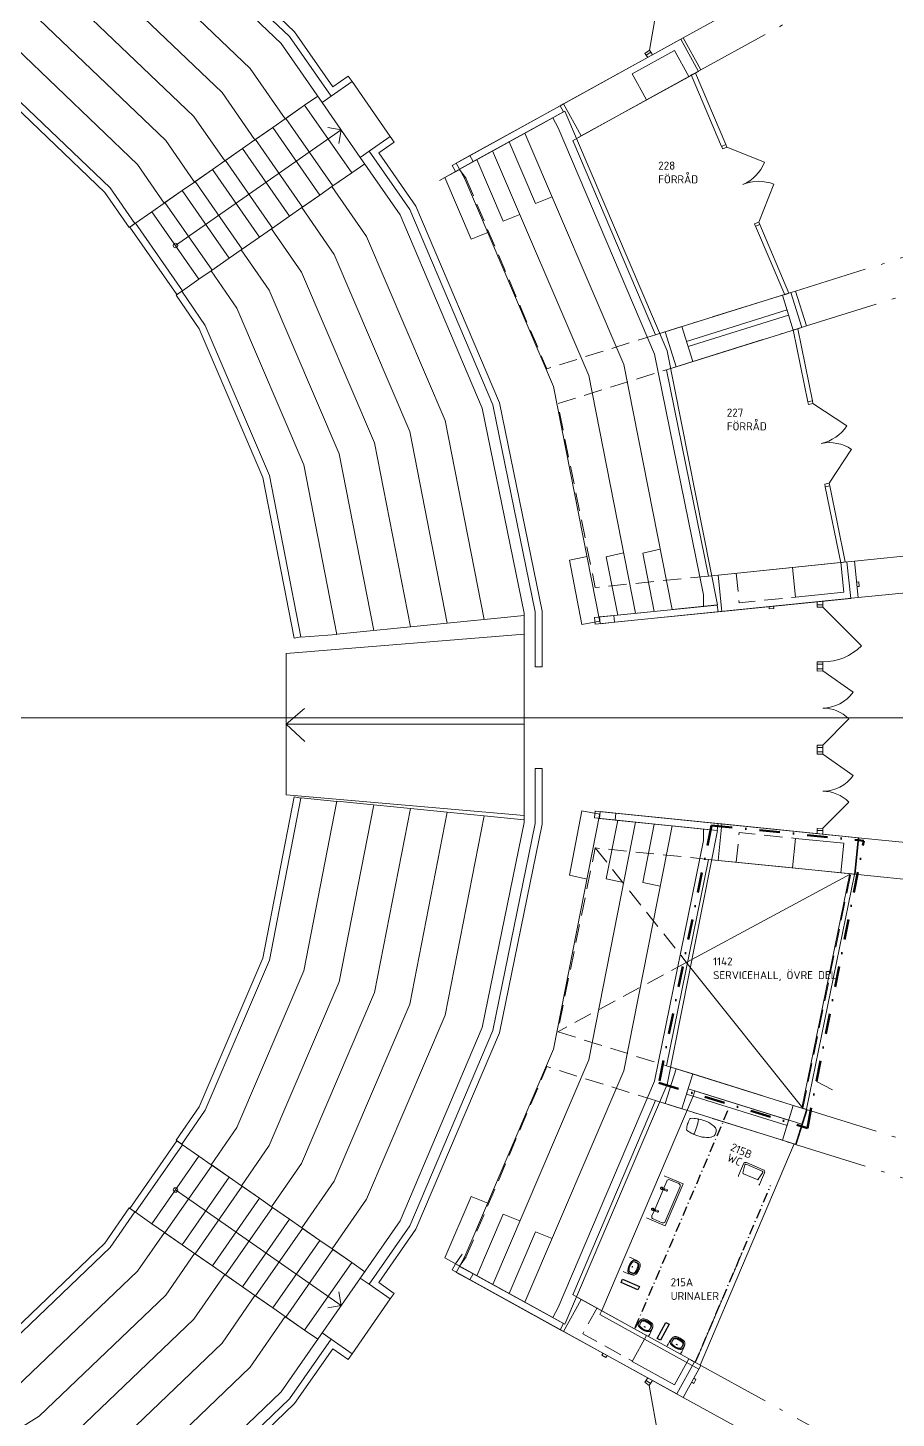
# Model space of a CAD drawing. Header units: millimetres. Extents: x -106764 to 80178, y -104573 to 57950.
# Drawn here: x 30612 to 49605, y -15315 to 15084 of the extents above; entities that cross this region are included whole.
import ezdxf

# ---------------------------------------------------------------- set-up
doc = ezdxf.new("R2010")
doc.units = ezdxf.units.MM
doc.header["$LTSCALE"] = 100
for name, pattern in [('A_PSTRECK_2', [3.8, 2.2, -0.7, 0.2, -0.7]), ('Brand EI 60', [10.5, 4.5, -3, 0, -3]), ('IMPORT-A_PSTRECK_4', [24, 16, -3.6, 0.8, -3.6]), ('IMPORT-DASHED', [6, 4, -2])]:
    doc.linetypes.add(name, pattern=pattern)
doc.layers.add('A skiss', color=4, linetype='Continuous')
doc.layers.add('Skiss', color=6, linetype='Continuous')
for name, color, linetype, lineweight in [('A-------T--', 1, 'Continuous', 13), ('A-------T2N', 1, 'Continuous', 13), ('A--VE---E-N', 1, 'Continuous', 9), ('A-27C---EJN', 1, 'Continuous', 9), ('A-3360----', 1, 'Continuous', 9), ('A-42D--CE-E', 1, 'Continuous', 13), ('A-42D--CE-N', 1, 'Continuous', 9), ('A-42E---E-N', 7, 'Continuous', 9), ('A-43CB--E-N', 3, 'Continuous', 18), ('A-43CB--EJN', 1, 'Continuous', 9), ('A-44B---E-N', 1, 'Continuous', 9), ('A-46C---E-N', 1, 'Continuous', 9), ('A-5-----E-N', 1, 'Continuous', 9), ('A-A-BTA-E-A', 4, 'Continuous', 0), ('A-B-B-EI-60', 6, 'Brand EI 60', 100), ('A003', 4, 'Continuous', 9), ('A030', 7, 'Continuous', 9), ('A030-B', 1, 'IMPORT-DASHED', 9), ('A030-O', 1, 'IMPORT-A_PSTRECK_4', 9), ('A030-R', 1, 'Continuous', 9), ('A035', 3, 'Continuous', 9), ('A037', 1, 'IMPORT-A_PSTRECK_4', 9), ('A046', 1, 'Continuous', 9), ('A120', 9, 'Continuous', 9), ('A120-NR', 9, 'Continuous', 9), ('TRAPPSTEG', 254, 'Continuous', 9)]:
    doc.layers.add(name, color=color, linetype=linetype, lineweight=lineweight)
doc.styles.add('ISOCPEUR_2', font='isocpeur.ttf', dxfattribs={"height": 500})
doc.styles.add('ISOCPEUR_3', font='isocpeur.ttf', dxfattribs={"height": 175})

# ---------------------------------------------------------------- blocks, each defined once
blk = doc.blocks.new('Parinnerdörr - DD1900 Bef-7845739-A-40_P0010')
at = {"layer": 'A-42D--CE-E'}
for p, q in [((-903, -50), (-273, -679)), ((877, -50), (248, -679))]:
    blk.add_line(p, q, dxfattribs=at)
for centre, start, end in [((-903, -50), 315, 360), ((877, -50), 180, 225)]:
    blk.add_arc(centre, 890, start, end, dxfattribs=at)
at = {"layer": 'A-42D--CE-N'}
for p, q in [((-903, 50), (-963, 50)), ((-903, -50), (-903, 50)), ((877, -50), (877, 50)), ((937, 50), (877, 50)), ((-961, -50), (-903, -50)), ((877, -50), (937, -50))]:
    blk.add_line(p, q, dxfattribs=at)
blk = doc.blocks.new('Scandinavium-Tele Trappa-Ny - Scandinavium-Tele Trappa-V25-A-40_P0010')
at = {"layer": 'A-46C---E-N'}
for p, q in [((-900, -1148), (-900, -800)), ((0, -800), (-212, -1012)), ((0, -800), (212, -1012)), ((0, -5218), (0, -800)), ((900, -800), (900, -1148)), ((-900, -1650), (-900, -1148)), ((-900, -1148), (900, -1148)), ((900, -1148), (900, -1650)), ((-900, -1650), (900, -1650)), ((-900, -1998), (-900, -1669)), ((900, -1675), (900, -1998)), ((-900, -2455), (-900, -1998)), ((-900, -1998), (900, -1998)), ((900, -1998), (900, -2455)), ((-900, -2455), (900, -2455)), ((-900, -2803), (-900, -2474)), ((900, -2480), (900, -2803)), ((-900, -3260), (-900, -2803)), ((-900, -2803), (900, -2803)), ((900, -2803), (900, -3260)), ((-900, -3260), (900, -3260)), ((-900, -3608), (-900, -3279)), ((900, -3285), (900, -3608)), ((-900, -4065), (-900, -3608)), ((-900, -3608), (900, -3608)), ((900, -3608), (900, -4065)), ((-900, -4065), (900, -4065)), ((-900, -4413), (-900, -4084)), ((900, -4090), (900, -4413)), ((-900, -4870), (-900, -4413)), ((-900, -4413), (900, -4413)), ((900, -4413), (900, -4870)), ((-900, -4870), (900, -4870)), ((-900, -5218), (-900, -4889)), ((900, -4895), (900, -5218)), ((-900, -5655), (-900, -5218)), ((-900, -5218), (900, -5218)), ((900, -5218), (900, -5655)), ((-900, -5805), (-900, -5655)), ((-900, -5655), (900, -5655)), ((900, -5655), (900, -5805)), ((-900, -5805), (900, -5805))]:
    blk.add_line(p, q, dxfattribs=at)
blk.add_circle((0, -5218), 50, dxfattribs=at)
blk = doc.blocks.new('Scandinavium-Tele Trappa-Ny - Scandinavium-Tele Trappa-V26-A-40_P0010')
at = {"layer": 'A-46C---E-N'}
for p, q in [((-900, -1148), (-900, -800)), ((0, -800), (-212, -1012)), ((0, -800), (212, -1012)), ((0, -5218), (0, -800)), ((900, -800), (900, -1148)), ((-900, -1650), (-900, -1148)), ((-900, -1148), (900, -1148)), ((900, -1148), (900, -1650)), ((-900, -1650), (900, -1650)), ((-900, -1998), (-900, -1672)), ((900, -1666), (900, -1998)), ((-900, -2455), (-900, -1998)), ((-900, -1998), (900, -1998)), ((900, -1998), (900, -2455)), ((-900, -2455), (900, -2455)), ((-900, -2803), (-900, -2477)), ((900, -2471), (900, -2803)), ((-900, -3260), (-900, -2803)), ((-900, -2803), (900, -2803)), ((900, -2803), (900, -3260)), ((-900, -3260), (900, -3260)), ((-900, -3608), (-900, -3282)), ((900, -3276), (900, -3608)), ((-900, -4065), (-900, -3608)), ((-900, -3608), (900, -3608)), ((900, -3608), (900, -4065)), ((-900, -4065), (900, -4065)), ((-900, -4413), (-900, -4087)), ((900, -4081), (900, -4413)), ((-900, -4870), (-900, -4413)), ((-900, -4413), (900, -4413)), ((900, -4413), (900, -4870)), ((-900, -4870), (900, -4870)), ((-900, -5218), (-900, -4892)), ((900, -4886), (900, -5218)), ((-900, -5655), (-900, -5218)), ((-900, -5218), (900, -5218)), ((900, -5218), (900, -5655)), ((-900, -5805), (-900, -5655)), ((-900, -5655), (900, -5655)), ((900, -5655), (900, -5805)), ((-900, -5805), (900, -5805))]:
    blk.add_line(p, q, dxfattribs=at)
blk.add_circle((0, -5218), 50, dxfattribs=at)
blk = doc.blocks.new('PD17')
at = {"layer": 'A-------T--'}
for p, q in [((6977, -92664), (7549, -93237)), ((8597, -92664), (8134, -93329))]:
    blk.add_line(p, q, dxfattribs=at)
for centre, start, end in [((6977, -92664), 315, 0), ((8597, -92664), 180, 235.1356)]:
    blk.add_arc(centre, 810, start, end, dxfattribs=at)
at = {"layer": 'A046', "flags": 128}
for points in [[(6977, -92664), (6927, -92664), (6927, -92544), (6977, -92544)], [(8647, -92664), (8597, -92664), (8597, -92544), (8647, -92544)]]:
    blk.add_lwpolyline(points, close=True, dxfattribs=at)
blk = doc.blocks.new('D13')
at = {"layer": 'A-------T--'}
blk.add_line((-50, -120), (-899, -969), dxfattribs=at)
blk.add_arc((-50, -120), 1200, 180, 225, dxfattribs=at)
at = {"layer": 'A046', "flags": 128}
for points in [[(-1300, -120), (-1250, -120), (-1250, 0), (-1300, 0)], [(-50, -120), (0, -120), (0, 0), (-50, 0)]]:
    blk.add_lwpolyline(points, close=True, dxfattribs=at)
blk = doc.blocks.new('Dörrparti KLM')
at = {"layer": 'A-43CB--E-N'}
for p, q in [((-7579, -60675), (-7479, -60675)), ((-7579, -60795), (-7479, -60795)), ((-5762, -60675), (-5662, -60675)), ((-5762, -60795), (-5662, -60795))]:
    blk.add_line(p, q, dxfattribs=at)
at = {"layer": 'A-42D--CE-N'}
for name, p in [('PD17', (-16225, 31870)), ('PD17', (-14405, 31870)), ('D13', (-4359, -60675))]:
    blk.add_blockref(name, p, dxfattribs=at)
blk = doc.blocks.new('Bad _ WC - Tvättställ - 500x350-V136-A-40_P0020')
at = {"layer": 'A-5-----E-N'}
for p, q in [((-657, -420), (-657, -700)), ((-618, -691), (-589, -516)), ((-570, -500), (-244, -500)), ((-224, -516), (-195, -691)), ((-157, -700), (-157, -420)), ((-607, -750), (-207, -750)), ((-215, -715), (-598, -715))]:
    blk.add_line(p, q, dxfattribs=at)
for centre, radius, start, end in [((-637, -420), 20, 130.9514, 180), ((-570, -520), 20, 90, 170.7539), ((-244, -520), 20, 9.2461, 90), ((-177, -420), 20, 360, 49.0486), ((-607, -700), 50, 180, 270), ((-598, -695), 20, 170.7539, 270), ((-215, -695), 20, 270, 9.2461), ((-207, -700), 50, 270, 360)]:
    blk.add_arc(centre, radius, start, end, dxfattribs=at)
blk = doc.blocks.new('WC - WC-2838567-A-40_P0020')
at = {"layer": 'A-5-----E-N'}
for centre, radius, start, end in [((421, -347), 602, 168.4444, 205.3384), ((-92, -207), 80.7, 171.9323, 190.5372), ((509, -292), 688, 160.4854, 171.9323), ((-161, -218), 10.7, 198.6133, 225.685), ((-161, -218), 10.7, 225.685, 257.2858), ((-2, 1206), 1444, 263.5958, 270.0918), ((-112, -72), 29.1, 108.952, 161.048), ((-2, -523), 493, 89.768, 103.9599), ((2, -523), 493, 76.0401, 90.232), ((2, 1206), 1444, 269.9082, 276.4042), ((111, -72), 29.1, 18.952, 71.048), ((-421, -347), 602, 334.6616, 11.5556), ((-509, -292), 688, 8.0677, 19.5146), ((161, -218), 10.7, 282.7142, 314.315), ((161, -218), 10.7, 314.315, 341.3867), ((92, -207), 80.7, 349.4628, 8.0677), ((-2, -547), 133, 205.3384, 270.9949), ((2, -547), 133, 269.0051, 334.6616)]:
    blk.add_arc(centre, radius, start, end, dxfattribs=at)
blk = doc.blocks.new('Tvättränna Enkel-2 st blandare - b1200 cc550-V135-A-40_P0020')
at = {"layer": 'A-5-----E-N'}
for p, q in [((-475, -5), (-475, -450)), ((-440, -365), (-440, -150)), ((-390, -100), (-268, -100)), ((-268, -42), (-274, -54)), ((-271, -69), (-271, -75)), ((-265, -75), (-265, -74)), ((-265, -108), (-265, -180)), ((-265, -180), (-265, -185)), ((-256, -118), (-256, -118)), ((-244, -118), (-244, -118)), ((-235, -74), (-235, -75)), ((-235, -180), (-235, -108)), ((-235, -185), (-235, -180)), ((-233, -100), (232, -100)), ((-226, -54), (-232, -42)), ((-229, -75), (-229, -69)), ((232, -42), (226, -54)), ((229, -69), (229, -75)), ((235, -75), (235, -74)), ((235, -108), (235, -180)), ((235, -180), (235, -185)), ((244, -118), (244, -118)), ((256, -118), (256, -118)), ((265, -74), (265, -75)), ((265, -180), (265, -108)), ((265, -185), (265, -180)), ((267, -100), (440, -100)), ((274, -54), (268, -42)), ((271, -75), (271, -69)), ((490, -150), (490, -365)), ((525, -450), (525, -5)), ((-475, -450), (525, -450)), ((440, -415), (-390, -415))]:
    blk.add_line(p, q, dxfattribs=at)
at = {"layer": 'A-5-----E-N', "flags": 128}
for points in [[(-225, -60), (-230, -49), (-242, -43), (-258, -43), (-270, -49), (-275, -60)], [(-275, -60), (-273, -66), (-269, -71)], [(-271, -75), (-267, -104), (-261, -120)], [(-265, -74), (-255, -78), (-245, -78), (-235, -74)], [(-256, -118), (-264, -90), (-265, -75)], [(-235, -185), (-235, -186), (-236, -188), (-238, -190), (-240, -191), (-242, -192), (-245, -193), (-248, -193), (-252, -193), (-255, -193), (-257, -192), (-260, -191), (-262, -190), (-264, -188), (-265, -186), (-265, -185)], [(-261, -120), (-261, -119), (-261, -119), (-260, -118), (-260, -118), (-259, -118), (-258, -117), (-258, -117), (-257, -117), (-256, -117), (-256, -117), (-256, -118)], [(-261, -120), (-255, -126), (-245, -126), (-239, -120)], [(-260, -120), (-261, -120), (-261, -120), (-261, -120)], [(-244, -118), (-248, -121), (-254, -120), (-256, -118)], [(-235, -75), (-239, -104), (-244, -118)], [(-241, -118), (-242, -117), (-242, -117), (-243, -117), (-243, -117), (-244, -117), (-244, -117)], [(-239, -120), (-239, -119), (-239, -119), (-240, -118), (-240, -118), (-241, -118)], [(-240, -120), (-239, -120), (-239, -120), (-239, -120)], [(-239, -120), (-230, -92), (-229, -75)], [(-231, -71), (-227, -66), (-225, -60)], [(275, -60), (270, -49), (258, -43), (242, -43), (230, -49), (225, -60)], [(225, -60), (227, -66), (231, -71)], [(229, -75), (233, -104), (239, -120)], [(235, -74), (245, -78), (255, -78), (265, -74)], [(244, -118), (236, -90), (235, -75)], [(265, -185), (265, -186), (264, -188), (262, -190), (260, -191), (258, -192), (255, -193), (252, -193), (248, -193), (245, -193), (243, -192), (240, -191), (238, -190), (236, -188), (235, -186), (235, -185)], [(239, -120), (239, -119), (239, -119), (240, -118), (240, -118), (241, -118), (242, -117), (242, -117), (243, -117), (244, -117), (244, -117), (244, -118)], [(239, -120), (245, -126), (255, -126), (261, -120)], [(240, -120), (239, -120), (239, -120), (239, -120)], [(256, -118), (252, -121), (246, -120), (244, -118)], [(265, -75), (261, -104), (256, -118)], [(259, -118), (258, -117), (258, -117), (257, -117), (257, -117), (256, -117), (256, -117)], [(261, -120), (261, -119), (261, -119), (260, -118), (260, -118), (259, -118)], [(260, -120), (261, -120), (261, -120), (261, -120)], [(261, -120), (270, -92), (271, -75)], [(269, -71), (273, -66), (275, -60)]]:
    blk.add_lwpolyline(points, dxfattribs=at)
at = {"layer": 'A-5-----E-N'}
for centre, radius, start, end in [((-390, -150), 50, 90, 180), ((-250, -50), 20, 12.8054, 167.3844), ((250, -50), 20, 12.8054, 167.3844), ((440, -150), 50, 0, 90), ((-390, -365), 50, 180, 270), ((440, -365), 50, 270, 0)]:
    blk.add_arc(centre, radius, start, end, dxfattribs=at)
for points, knots in [([(-271, -70), (-271, -70), (-271, -70), (-271, -70), (-271, -70), (-271, -70), (-271, -70), (-270, -70), (-270, -70), (-270, -70), (-270, -70), (-270, -71), (-270, -71), (-270, -71)], [-0.8, -0.8, -0.8, -0.8, -0.75, -0.7, -0.65, -0.6, -0.55, -0.5, -0.45, -0.4, -0.35, -0.3, -0.2, -0.2, -0.2, -0.2]), ([(-269, -71), (-269, -71), (-269, -71), (-269, -71), (-268, -71), (-268, -71), (-268, -71), (-268, -71), (-267, -71), (-267, -71), (-267, -71), (-267, -71), (-267, -71), (-267, -72), (-266, -72), (-266, -72), (-266, -72), (-266, -72), (-266, -73), (-266, -73), (-266, -73), (-266, -73), (-265, -74), (-265, -74)], [0, 0, 0, 0, 0.071429, 0.142857, 0.214286, 0.25, 0.285714, 0.321429, 0.357143, 0.392857, 0.419643, 0.446429, 0.5, 0.535714, 0.571429, 0.607143, 0.642857, 0.678571, 0.714286, 0.75, 0.785714, 0.857143, 1, 1, 1, 1]), ([(-265, -180), (-265, -180), (-265, -181), (-264, -182), (-262, -183), (-259, -184), (-255, -185), (-249, -185), (-243, -184), (-239, -183), (-237, -183), (-237, -182), (-236, -181), (-235, -181), (-235, -180), (-235, -180)], [0, 0, 0, 0, 0.066667, 0.133333, 0.2, 0.266667, 0.4, 0.533333, 0.65, 0.766667, 0.825, 0.854167, 0.883333, 0.941667, 1, 1, 1, 1]), ([(-235, -74), (-235, -74), (-234, -73), (-234, -73), (-234, -73), (-234, -73), (-234, -72), (-234, -72), (-234, -72), (-234, -72), (-233, -72), (-233, -71), (-233, -71), (-233, -71), (-233, -71), (-233, -71), (-232, -71), (-232, -71), (-232, -71), (-232, -71), (-231, -71), (-231, -71), (-231, -71), (-231, -71)], [0, 0, 0, 0, 0.142857, 0.214286, 0.25, 0.285714, 0.321429, 0.357143, 0.392857, 0.428571, 0.464286, 0.5, 0.535714, 0.571429, 0.607143, 0.642857, 0.678571, 0.714286, 0.75, 0.785714, 0.857143, 0.928571, 1, 1, 1, 1]), ([(-231, -71), (-230, -71), (-230, -71), (-230, -71), (-230, -70), (-230, -70), (-230, -70), (-230, -70), (-229, -70), (-229, -70), (-229, -70), (-229, -70), (-229, -70), (-229, -70), (-229, -70)], [-1, -1, -1, -1, -0.8, -0.7, -0.65, -0.6, -0.55, -0.5, -0.45, -0.4, -0.35, -0.3, -0.25, -0.2, -0.2, -0.2, -0.2]), ([(229, -70), (229, -70), (229, -70), (229, -70), (229, -70), (229, -70), (229, -70), (230, -70), (230, -70), (230, -70), (230, -70), (230, -71), (230, -71), (230, -71)], [-0.8, -0.8, -0.8, -0.8, -0.75, -0.7, -0.65, -0.6, -0.55, -0.5, -0.45, -0.4, -0.35, -0.3, -0.2, -0.2, -0.2, -0.2]), ([(231, -71), (231, -71), (231, -71), (231, -71), (232, -71), (232, -71), (232, -71), (232, -71), (233, -71), (233, -71), (233, -71), (233, -71), (233, -71), (233, -72), (234, -72), (234, -72), (234, -72), (234, -72), (234, -73), (234, -73), (234, -73), (234, -73), (235, -74), (235, -74)], [0, 0, 0, 0, 0.071429, 0.142857, 0.214286, 0.25, 0.285714, 0.321429, 0.357143, 0.392857, 0.419643, 0.446429, 0.5, 0.535714, 0.571429, 0.607143, 0.642857, 0.678571, 0.714286, 0.75, 0.785714, 0.857143, 1, 1, 1, 1]), ([(235, -180), (235, -180), (235, -181), (236, -182), (238, -183), (241, -184), (245, -185), (251, -185), (257, -184), (261, -183), (263, -183), (263, -182), (264, -181), (265, -181), (265, -180), (265, -180)], [0, 0, 0, 0, 0.066667, 0.133333, 0.2, 0.266667, 0.4, 0.533333, 0.65, 0.766667, 0.825, 0.854167, 0.883333, 0.941667, 1, 1, 1, 1]), ([(265, -74), (265, -74), (266, -73), (266, -73), (266, -73), (266, -73), (266, -72), (266, -72), (266, -72), (266, -72), (267, -72), (267, -71), (267, -71), (267, -71), (267, -71), (267, -71), (268, -71), (268, -71), (268, -71), (268, -71), (269, -71), (269, -71), (269, -71), (269, -71)], [0, 0, 0, 0, 0.142857, 0.214286, 0.25, 0.285714, 0.321429, 0.357143, 0.392857, 0.428571, 0.464286, 0.5, 0.535714, 0.571429, 0.607143, 0.642857, 0.678571, 0.714286, 0.75, 0.785714, 0.857143, 0.928571, 1, 1, 1, 1]), ([(269, -71), (270, -71), (270, -71), (270, -71), (270, -70), (270, -70), (270, -70), (270, -70), (271, -70), (271, -70), (271, -70), (271, -70), (271, -70), (271, -70), (271, -70)], [-1, -1, -1, -1, -0.8, -0.7, -0.65, -0.6, -0.55, -0.5, -0.45, -0.4, -0.35, -0.3, -0.25, -0.2, -0.2, -0.2, -0.2])]:
    blk.add_open_spline(points, degree=3, knots=knots, dxfattribs=at)
blk = doc.blocks.new('ISI_IdealStandard_WallHungUrinals_JasperMorrison-Mains_E621501 - E621501 - Jasper Morrison Urinal_ Rim Flushing_ Fully Concealed-3015947-A-40_P0020')
at = {"flags": 128}
for points in [[(-52410, 14421), (-52436, 14427), (-52466, 14434), (-52497, 14443), (-52529, 14453), (-52563, 14464), (-52597, 14478), (-52626, 14492), (-52626, 14492), (-52628, 14493), (-52641, 14502), (-52652, 14513), (-52661, 14527), (-52666, 14543), (-52669, 14561), (-52670, 14583), (-52668, 14607), (-52664, 14634), (-52659, 14659), (-52652, 14685), (-52643, 14709), (-52633, 14731), (-52623, 14749), (-52612, 14764), (-52601, 14776), (-52587, 14785), (-52573, 14790), (-52558, 14792), (-52552, 14792), (-52551, 14792)], [(-52510, 14750), (-52509, 14750), (-52498, 14747), (-52487, 14744), (-52477, 14740), (-52468, 14735), (-52460, 14731), (-52453, 14725), (-52449, 14718), (-52445, 14709), (-52443, 14699), (-52442, 14687), (-52442, 14673), (-52443, 14658), (-52445, 14641), (-52449, 14624), (-52452, 14609), (-52456, 14593), (-52461, 14576), (-52467, 14561), (-52473, 14547), (-52480, 14535), (-52486, 14525), (-52493, 14516), (-52500, 14510), (-52507, 14506), (-52516, 14504), (-52525, 14504), (-52536, 14504), (-52546, 14505), (-52558, 14507), (-52568, 14509), (-52569, 14510)], [(-52551, 14792), (-52520, 14791), (-52483, 14788), (-52448, 14782), (-52415, 14776), (-52383, 14769), (-52354, 14762), (-52327, 14755)]]:
    blk.add_lwpolyline(points, dxfattribs=at)
blk.add_ellipse((-52505, 14621), major_axis=(4.2, 17), ratio=0.144468)
for points, knots in [([(-52569, 14510), (-52572, 14510), (-52578, 14512), (-52588, 14515), (-52599, 14518), (-52609, 14522), (-52617, 14526), (-52625, 14531), (-52631, 14536), (-52636, 14542), (-52639, 14550), (-52642, 14560), (-52644, 14573), (-52645, 14589), (-52643, 14608), (-52640, 14630), (-52637, 14645), (-52635, 14654)], [0, 0, 0, 0, 7.709636, 19.281143, 31.389461, 42.120415, 51.628342, 60.218389, 68.061607, 75.44387, 83.425801, 93.715871, 106.590086, 122.264904, 141.094409, 163.302347, 188.966275, 188.966275, 188.966275, 188.966275]), ([(-52510, 14750), (-52512, 14751), (-52518, 14752), (-52529, 14755), (-52540, 14757), (-52551, 14758), (-52560, 14758), (-52569, 14757), (-52577, 14756), (-52584, 14753), (-52591, 14747), (-52598, 14740), (-52605, 14729), (-52613, 14716), (-52621, 14698), (-52628, 14677), (-52633, 14662), (-52635, 14654)], [0, 0, 0, 0, 7.708997, 19.280443, 31.388793, 42.119827, 51.627814, 60.21791, 68.061166, 75.443443, 83.425281, 93.715206, 106.589264, 122.26392, 141.093233, 163.300968, 188.966275, 188.966275, 188.966275, 188.966275]), ([(-52626, 14492), (-52625, 14492), (-52622, 14490), (-52614, 14487), (-52604, 14483), (-52594, 14480), (-52585, 14477), (-52577, 14475), (-52570, 14474), (-52564, 14472), (-52557, 14471), (-52550, 14470), (-52543, 14470), (-52534, 14469), (-52526, 14469), (-52517, 14470), (-52508, 14472), (-52500, 14476), (-52493, 14481), (-52485, 14489), (-52477, 14498), (-52469, 14510), (-52461, 14523), (-52455, 14536), (-52450, 14549), (-52445, 14560), (-52442, 14570), (-52439, 14580), (-52436, 14588), (-52434, 14596), (-52433, 14601), (-52432, 14604)], [0, 0, 0, 0, 0.448926, 12.595623, 24.10917, 34.39075, 43.489725, 51.466741, 58.573974, 65.189559, 71.712679, 78.579326, 86.140452, 94.433525, 103.346634, 112.393396, 121.202895, 129.785992, 138.562217, 148.708636, 161.064853, 175.889976, 191.733023, 206.57104, 220.000833, 231.986, 242.745042, 252.535132, 261.506812, 269.688583, 277.089759, 277.089759, 277.089759, 277.089759]), ([(-52613, 14648), (-52615, 14643), (-52617, 14631), (-52620, 14614), (-52622, 14596), (-52623, 14580), (-52622, 14567), (-52621, 14556), (-52619, 14548), (-52617, 14542), (-52615, 14539), (-52613, 14536), (-52610, 14532), (-52606, 14528), (-52599, 14523), (-52590, 14518), (-52581, 14514), (-52573, 14512), (-52571, 14511), (-52570, 14511)], [0, 0, 0, 0, 17.419447, 35.157257, 53.158062, 71.414644, 82.662368, 93.709648, 103.299425, 107.678853, 111.979799, 115.028338, 118.412012, 125.774266, 133.564586, 142.281346, 156.757009, 164.560546, 165.289211, 165.289211, 165.289211, 165.289211]), ([(-52613, 14648), (-52612, 14654), (-52609, 14665), (-52603, 14682), (-52597, 14699), (-52590, 14713), (-52583, 14725), (-52577, 14734), (-52572, 14740), (-52567, 14744), (-52564, 14746), (-52561, 14748), (-52556, 14750), (-52550, 14752), (-52543, 14753), (-52532, 14753), (-52522, 14752), (-52514, 14751), (-52512, 14750), (-52511, 14750)], [0, 0, 0, 0, 17.419447, 35.157257, 53.158062, 71.414644, 82.662368, 93.709648, 103.299425, 107.678853, 111.979799, 115.028338, 118.412012, 125.774266, 133.564586, 142.281346, 156.757009, 164.560546, 165.289211, 165.289211, 165.289211, 165.289211]), ([(-52551, 14792), (-52551, 14792), (-52547, 14792), (-52539, 14792), (-52528, 14790), (-52518, 14788), (-52509, 14786), (-52501, 14785), (-52494, 14783), (-52487, 14781), (-52481, 14779), (-52474, 14776), (-52467, 14774), (-52460, 14770), (-52452, 14766), (-52445, 14761), (-52438, 14755), (-52433, 14748), (-52429, 14740), (-52426, 14730), (-52423, 14718), (-52421, 14704), (-52421, 14688), (-52421, 14674), (-52422, 14660), (-52424, 14648), (-52425, 14638), (-52427, 14628), (-52429, 14619), (-52431, 14611), (-52432, 14606), (-52432, 14604)], [0, 0, 0, 0, 0.448926, 12.595623, 24.10917, 34.39075, 43.489725, 51.466741, 58.573974, 65.189559, 71.712679, 78.579325, 86.140452, 94.433525, 103.346634, 112.393395, 121.202895, 129.785992, 138.562217, 148.708636, 161.064853, 175.889976, 191.733022, 206.57104, 220.000833, 231.986, 242.745042, 252.535132, 261.506812, 269.688583, 277.106939, 277.106939, 277.106939, 277.106939]), ([(-52509, 14750), (-52507, 14749), (-52504, 14749), (-52501, 14748), (-52500, 14748)], [0, 0, 0, 0, 5.358288, 9.487863, 9.487863, 9.487863, 9.487863]), ([(-52568, 14510), (-52566, 14510), (-52563, 14509), (-52560, 14508), (-52559, 14507)], [0, 0, 0, 0, 5.358918, 9.500803, 9.500803, 9.500803, 9.500803])]:
    blk.add_open_spline(points, degree=3, knots=knots)
for points in [[(-52511, 14750), (-52511, 14750), (-52510, 14750), (-52510, 14750)], [(-52510, 14750), (-52509, 14750), (-52509, 14750), (-52509, 14750)], [(-52500, 14748), (-52500, 14748), (-52499, 14748), (-52499, 14748)], [(-52570, 14511), (-52570, 14511), (-52569, 14511), (-52569, 14510)], [(-52569, 14510), (-52569, 14510), (-52568, 14510), (-52568, 14510)], [(-52559, 14507), (-52559, 14507), (-52559, 14507), (-52559, 14507)]]:
    blk.add_open_spline(points, degree=3)
blk = doc.blocks.new('Skärm-Enkel - Urinal-Restaurang plan 2-7105382-A-40_P0020')
for p, q in [((40, 450), (-40, 450)), ((-40, 450), (-40, 50)), ((40, 50), (40, 450)), ((-40, 50), (40, 50))]:
    blk.add_line(p, q)

msp = doc.modelspace()

# ---------------------------------------------------------------- linework, layer by layer
at = {"layer": 'A skiss', "linetype": 'A_PSTRECK_2'}
for p, q in [((43898, -13333.2), (45953.7, -8519.9)), ((45217.6, -14086.7), (46855.9, -10231.1))]:
    msp.add_line(p, q, dxfattribs=at)
at = {"layer": 'A-------T2N'}
for p, q in [((47863.1, -7956.1), (48209.8, -8139.1)), ((46036.7, -12158.9), (46236.3, -11691.5))]:
    msp.add_line(p, q, dxfattribs=at)
at = {"layer": 'A--VE---E-N'}
for p, q in [((42255.4, 13380.1), (42329.3, 13420.8)), ((42715.3, 12720), (42611.6, 12662.9)), ((47300, 9296.6), (44550.4, 8437.8)), ((47538.5, 8533), (47300, 9296.6)), ((44789, 7674.1), (47538.5, 8533)), ((44434.2, 8401.4), (44550.4, 8437.8)), ((44550.4, 8437.8), (44789, 7674.1)), ((44789, 7674.1), (44672.7, 7637.8)), ((45567.3, 3104.9), (45710.9, 3119.4)), ((45791.5, 2323.5), (45707.5, 2315)), ((45707.5, -2315), (45791.5, -2323.5)), ((45710.9, -3119.4), (45567.3, -3104.9)), ((44789, -7674.1), (44550.4, -8437.8)), ((44672.7, -7637.8), (44789, -7674.1)), ((47658.1, -8570.4), (44789, -7674.1)), ((44550.4, -8437.8), (44434.2, -8401.4)), ((44550.4, -8437.8), (47419.6, -9334)), ((47419.6, -9334), (47658.1, -8570.4)), ((42715.3, -12720), (42329.3, -13420.8)), ((42611.6, -12662.9), (42715.3, -12720)), ((45194.2, -14085.5), (42715.3, -12720)), ((42329.3, -13420.8), (42255.4, -13380.1)), ((42329.3, -13420.8), (44808.3, -14786.2)), ((44808.3, -14786.2), (45194.2, -14085.5))]:
    msp.add_line(p, q, dxfattribs=at)
at = {"layer": 'A-27C---EJN'}
for p, q in [((36334.1, 14895), (32993.9, 18090.7)), ((33086.7, 18209.6), (36448.6, 14993)), ((36448.6, 14993), (37283, 13795.4)), ((37245.7, 13586.6), (36334.1, 14895)), ((29878.9, 14005.6), (32414.2, 11582.3)), ((37283, 13795.4), (37619.9, 14030.1)), ((37705.6, 13907), (37619.9, 14030.1)), ((32299.5, 11484.4), (29786.3, 13886.6)), ((37705.6, 13907), (37245.7, 13586.6)), ((38080.3, 12388.7), (38540.2, 12709.1)), ((38626, 12586), (38289.1, 12351.3)), ((38540.2, 12709.1), (38626, 12586)), ((38969.5, 11112.3), (38080.3, 12388.7)), ((38289.1, 12351.3), (39101.5, 11185.2)), ((32414.2, 11582.3), (32953.2, 10803)), ((32829.8, 10717.6), (32299.5, 11484.4)), ((40783.1, 6841.6), (38969.5, 11112.3)), ((39101.5, 11185.2), (40927, 6886.4)), ((32829.8, 10717.6), (32953.2, 10803)), ((33853.8, 9237.3), (33977.2, 9322.6)), ((34361.9, 8502.6), (33853.8, 9237.3)), ((33977.2, 9322.6), (34493.9, 8575.5)), ((34493.9, 8575.5), (35895.9, 5297.5)), ((35751.7, 5253.2), (34361.9, 8502.6)), ((41709.8, 2312.3), (40783.1, 6841.6)), ((40927, 6886.4), (41859.8, 2327.5)), ((36435.2, 1741.9), (35751.7, 5253.2)), ((35895.9, 5297.5), (36582.5, 1770.6)), ((41709.8, 1112.3), (41709.8, 2312.3)), ((41859.8, 2327.5), (41859.8, 1112.3)), ((36435.2, 1741.9), (36582.5, 1770.6)), ((41709.8, 1112.3), (41859.8, 1112.3)), ((41709.8, -2312.3), (41709.8, -1112.3)), ((41709.8, -1112.3), (41859.8, -1112.3)), ((41859.8, -1112.3), (41859.8, -2327.5)), ((35751.7, -5257.6), (36438.6, -1728.8)), ((36585.9, -1757.5), (35895.9, -5301.9)), ((36438.6, -1728.8), (36585.9, -1757.5)), ((40783.1, -6841.6), (41709.8, -2312.3)), ((41859.8, -2327.5), (40927, -6886.4)), ((34361.9, -8507), (35751.7, -5257.6)), ((35895.9, -5301.9), (34493.9, -8579.9)), ((38969.6, -11112.2), (40783.1, -6841.6)), ((40927, -6886.4), (39101.6, -11185.1)), ((33855.9, -9238.7), (34361.9, -8507)), ((34493.9, -8579.9), (33979.2, -9324)), ((33855.9, -9238.7), (33979.2, -9324)), ((32299.5, -11488.8), (32831.9, -10719.1)), ((32955.3, -10804.4), (32414.2, -11586.7)), ((32831.9, -10719.1), (32955.3, -10804.4)), ((38080.3, -12388.7), (38969.6, -11112.2)), ((39101.6, -11185.1), (38289.1, -12351.3)), ((29786.3, -13891.1), (32299.5, -11488.8)), ((32414.2, -11586.7), (29878.9, -14010.1)), ((38540.2, -12709.1), (38080.3, -12388.7)), ((38289.1, -12351.3), (38626, -12586)), ((38540.2, -12709.1), (38626, -12586)), ((36334.1, -14895), (37245.7, -13586.6)), ((37245.7, -13586.6), (37705.6, -13907)), ((37283, -13795.4), (36448.6, -14993)), ((37619.9, -14030.1), (37283, -13795.4)), ((37705.6, -13907), (37619.9, -14030.1)), ((32993.9, -18090.7), (36334.1, -14895)), ((36448.6, -14993), (33086.7, -18209.6))]:
    msp.add_line(p, q, dxfattribs=at)
at = {"layer": 'A-3360----'}
for q in [(36665.9, 202.8), (41470, -143), (36668.8, -521.3)]:
    msp.add_line((36264.6, -143), q, dxfattribs=at)
at = {"layer": 'A-42D--CE-N'}
for points in [[(48738.6, 2965.5), (48788.4, 2970.5), (48798.4, 2871), (48748.6, 2866)], [(46923.2, 2438.1), (46928.2, 2388.3), (46828.7, 2378.3), (46823.7, 2428.1)], [(43280.3, -13944.6), (43256.4, -13988.5), (43168.5, -13940.8), (43192.4, -13896.9)], [(45181.2, -14442.3), (45225.1, -14466.2), (45177.4, -14554.1), (45133.5, -14530.2)]]:
    msp.add_lwpolyline(points, dxfattribs=at)
at = {"layer": 'A-42E---E-N'}
for p, q in [((44892.3, 14832.5), (42329.3, 13420.8)), ((45278.3, 14131.8), (44892.3, 14832.5)), ((42715.3, 12720), (45278.3, 14131.8)), ((42329.3, 13420.8), (42715.3, 12720)), ((45791.5, -2323.5), (45710.9, -3119.4)), ((48789.5, -2627), (45791.5, -2323.5)), ((48709, -3423), (48789.5, -2627)), ((45710.9, -3119.4), (48709, -3423))]:
    msp.add_line(p, q, dxfattribs=at)
at = {"layer": 'A-43CB--E-N'}
for p, q in [((44137.8, 14482.6), (44171.2, 14434.5)), ((44236.2, 14551.2), (44276.5, 14493.3)), ((45213.6, 14096.1), (45121.5, 14057)), ((45121.5, 14057), (45786.3, 12492.6)), ((45878.3, 12531.7), (45213.6, 14096.1)), ((42255.4, 13380.1), (40277.8, 12290.8)), ((42327.8, 13248.7), (42255.4, 13380.1)), ((40350.1, 12159.4), (42327.8, 13248.7)), ((45786.3, 12492.6), (45878.3, 12531.7)), ((40277.8, 12290.8), (40350.1, 12159.4)), ((46621.4, 10783), (46529.4, 10743.9)), ((46529.4, 10743.9), (47166.5, 9244.6)), ((47258.5, 9283.7), (46621.4, 10783)), ((47166.5, 9244.6), (47258.5, 9283.7)), ((47450.8, 8500.4), (47352.8, 8480.4)), ((47352.8, 8480.4), (47673.8, 6908.3)), ((47771.8, 6928.3), (47450.8, 8500.4)), ((47673.8, 6908.3), (47771.8, 6928.3)), ((48151.9, 5066.7), (48054, 5046.7)), ((48054, 5046.7), (48393.1, 3385.9)), ((48491, 3406), (48151.9, 5066.7)), ((48393.1, 3385.9), (48491, 3406)), ((45692.4, 2464.2), (43431.2, 2235.3)), ((45707.5, 2315), (45692.4, 2464.2)), ((47876.7, 2470.7), (47876.6, 2534.6)), ((47996.7, 2470.8), (47996.7, 2546.8)), ((43431.2, 2235.3), (43446.3, 2086.1)), ((43446.3, 2086.1), (45707.5, 2315)), ((43472.8, -2088.7), (43457.7, -2238)), ((45707.5, -2315), (43472.8, -2088.7)), ((43457.7, -2238), (45692.4, -2464.2)), ((45692.4, -2464.2), (45707.5, -2315)), ((47880, -2469.3), (47880, -2535)), ((48000, -2469.2), (48000.1, -2547.1)), ((48593.5, -3406.2), (47543.3, -8539.8)), ((47641.2, -8559.8), (48691.5, -3426.3)), ((48691.5, -3426.3), (48593.5, -3406.2)), ((47543.3, -8539.8), (47641.2, -8559.8)), ((47256.6, -9288.3), (47164.5, -9249.2)), ((40350.1, -12159.4), (40277.8, -12290.8)), ((42327.8, -13248.7), (40350.1, -12159.4)), ((40277.8, -12290.8), (42255.4, -13380.1)), ((45878.3, -12531.7), (45215.6, -14091.4)), ((45878.3, -12531.7), (45215.6, -14091.4)), ((42255.4, -13380.1), (42327.8, -13248.7)), ((45123.5, -14052.3), (45215.6, -14091.4)), ((44134.5, -14487.3), (44170.8, -14435.1)), ((44233, -14555.9), (44276.5, -14493.3))]:
    msp.add_line(p, q, dxfattribs=at)
at = {"layer": 'A-43CB--EJN'}
for p, q in [((39981.1, 12127.3), (40277.8, 12290.8)), ((40053.4, 11996), (39981.1, 12127.3)), ((40350.1, 12159.4), (40053.4, 11996)), ((43114.7, 2203.2), (43431.2, 2235.3)), ((43129.8, 2054), (43114.7, 2203.2)), ((43446.3, 2086.1), (43129.8, 2054)), ((43114.7, -2203.2), (43129.8, -2054)), ((43129.8, -2054), (43472.8, -2088.7)), ((43457.7, -2238), (43114.7, -2203.2)), ((39981.1, -12127.3), (40053.4, -11996)), ((40277.8, -12290.8), (39981.1, -12127.3)), ((40053.4, -11996), (40350.1, -12159.4))]:
    msp.add_line(p, q, dxfattribs=at)
at = {"layer": 'A-44B---E-N'}
for p, q in [((32846, 17901), (36151, 14739)), ((32350.9, 17183.1), (35476.2, 14195.8)), ((31854.1, 16544.4), (34860.7, 13670.5)), ((31357.2, 15905.7), (34245.3, 13145.2)), ((30860.3, 15267.1), (33629.8, 12619.8)), ((30363.4, 14628.4), (33014.4, 12094.5)), ((36151, 14739), (37049.2, 13449.7)), ((35476.2, 14195.8), (36239.2, 13092.6)), ((37705.6, 13907), (38540.2, 12709.1)), ((34860.7, 13670.5), (35578.7, 12632.4)), ((36239.2, 13092.6), (36666.5, 13390.3)), ((37049.2, 13449.7), (37245.7, 13586.6)), ((37049.2, 13449.7), (37883.8, 12251.8)), ((34245.3, 13145.2), (34918.2, 12172.3)), ((42355.2, 13262.4), (41484.8, 12779.9)), ((44597.2, 8020.2), (42355.2, 13262.4)), ((35578.7, 12632.4), (35969.1, 12904.4)), ((41484.8, 12779.9), (41483.2, 12783.5)), ((41651.3, 12873.6), (41484.3, 12781)), ((41484.8, 12779.9), (43647.3, 7723.7)), ((33629.8, 12619.8), (34257.7, 11712.1)), ((41137.9, 12589), (40780.9, 12391.1)), ((40948, 12483.7), (40946.3, 12487.7)), ((41136.5, 12592.5), (41713.9, 11243.3)), ((34918.2, 12172.3), (35308.6, 12444.2)), ((37883.8, 12251.8), (38080.3, 12388.7)), ((37883.8, 12251.8), (38758, 10997)), ((40432.3, 12204.6), (41010.1, 10854.6)), ((40779, 12395.6), (42879.9, 7483.5)), ((33014.4, 12094.5), (33597.2, 11251.9)), ((34257.7, 11712.1), (34648.1, 11984.1)), ((37695.5, 11913.4), (37263.2, 11612.2)), ((40057.9, 11988.2), (39731.8, 11808)), ((40053.6, 11996), (40169.8, 11785.6)), ((37263.2, 11612.2), (38017.5, 10521.7)), ((39731.8, 11808), (40306.3, 10465.8)), ((40169.8, 11785.6), (42112.5, 7243.4)), ((33597.2, 11251.9), (33987.6, 11523.9)), ((36998, 11427.5), (36602.7, 11152)), ((41713.9, 11243.3), (42079.7, 11388.8)), ((32968.5, 10813.9), (33327, 11063.7)), ((36337.5, 10967.3), (35942.1, 10691.9)), ((36602.7, 11152), (37309.2, 10130.5)), ((38758, 10997), (40553, 6770)), ((41010.1, 10854.6), (41375.9, 11000)), ((35942.1, 10691.9), (36601, 9739.3)), ((35677, 10507.1), (35281.6, 10231.7)), ((38017.5, 10521.7), (39737.9, 6499.1)), ((40306.3, 10465.8), (40672.1, 10611.3)), ((35016.5, 10047), (34621.1, 9771.5)), ((35281.6, 10231.7), (35892.8, 9348.1)), ((37309.2, 10130.5), (38965.7, 6257.4)), ((34621.1, 9771.5), (35184.5, 8956.9)), ((36601, 9739.3), (38197.3, 6007)), ((34356, 9586.8), (33997.4, 9337)), ((35892.8, 9348.1), (37423.8, 5768.5)), ((35184.5, 8956.9), (36650.2, 5530)), ((45693.8, 2464.4), (44597.2, 8020.2)), ((43647.3, 7723.7), (44704.2, 2364.2)), ((42879.9, 7483.5), (43904.5, 2283.2)), ((42112.5, 7243.4), (43125.4, 2097.3)), ((40553, 6770), (41470, 2288)), ((39737.9, 6499.1), (40591.9, 2145)), ((38965.7, 6257.4), (39787, 2064.8)), ((38197.3, 6007), (38982, 1984.6)), ((36650.2, 5530), (37372.6, 1822)), ((37423.8, 5768.5), (38177.1, 1904.5)), ((44443.6, 3685.7), (44060.8, 3599.7)), ((42844, 3527.1), (42460.9, 3441)), ((42460.9, 3441), (42731.4, 2036.8)), ((43643.8, 3606.4), (43260.9, 3520.4)), ((43260.9, 3520.4), (43513.1, 2243.6)), ((44060.8, 3599.7), (44312.6, 2324.5)), ((48528.6, 3404.7), (45710.9, 3119.4)), ((48609.2, 2608.8), (48528.6, 3404.7)), ((45710.9, 3119.4), (45791.5, 2323.5)), ((44704.2, 2364.2), (45693.8, 2464.4)), ((45791.5, 2323.5), (48609.2, 2608.8)), ((37372.1, 1824.3), (41470, 2232.4)), ((41470, 2288), (41470, -2288)), ((42731.4, 2036.8), (43122.5, 2112.1)), ((36264.6, 1401.6), (41470, 1823.3)), ((36582.5, 1770.6), (36584.1, 1762)), ((36584.1, 1762), (37372.6, 1822)), ((36264.6, -1687.5), (36264.6, 1401.6)), ((41470, -2140.2), (36264.6, -1687.5)), ((36587.2, -1750.6), (36585.9, -1757.5)), ((37371.9, -1830), (36587.2, -1750.6)), ((37372.3, -1828), (36650.2, -5534.5)), ((41470, -2232.5), (37372.3, -1828)), ((38177.4, -1907.5), (37423.8, -5772.9)), ((38982.4, -1987), (38197.3, -6011.4)), ((39787.5, -2066.4), (38965.7, -6261.8)), ((43125.4, -2097.3), (42112.5, -7243.4)), ((42731.4, -2036.8), (42460.9, -3441)), ((43122.5, -2112.1), (42731.4, -2036.8)), ((40592.6, -2145.9), (39737.9, -6503.5)), ((41470, -2288), (40553, -6770)), ((43904.5, -2283.2), (42879.9, -7483.5)), ((43513.1, -2243.6), (43260.9, -3520.4)), ((44704.2, -2364.2), (43647.3, -7723.7)), ((44312.6, -2324.5), (44060.8, -3599.7)), ((45693.8, -2464.4), (44704.2, -2364.2)), ((44597.2, -8020.2), (45693.8, -2464.4)), ((42460.9, -3441), (42844, -3527.1)), ((43260.9, -3520.4), (43643.8, -3606.4)), ((44060.8, -3599.7), (44443.6, -3685.7)), ((36650.2, -5534.5), (35184.5, -8961.4)), ((37423.8, -5772.9), (35892.8, -9352.5)), ((38197.3, -6011.4), (36601, -9743.7)), ((38965.7, -6261.8), (37309.2, -10134.9)), ((39737.9, -6503.5), (38017.5, -10526.1)), ((40553, -6770), (38758, -10997)), ((42112.5, -7243.4), (40171.7, -11781.3)), ((42879.9, -7483.5), (40780.9, -12391.1)), ((43647.3, -7723.7), (41484.8, -12779.9)), ((42355.8, -13261), (44597.2, -8020.2)), ((35184.5, -8961.4), (34623.2, -9773)), ((33997.4, -9337), (34356, -9586.8)), ((35892.8, -9352.5), (35283.7, -10233.1)), ((34623.2, -9773), (35016.5, -10047)), ((36601, -9743.7), (35944.2, -10693.3)), ((35283.7, -10233.1), (35677, -10507.1)), ((37309.2, -10134.9), (36604.7, -11153.5)), ((38017.5, -10526.1), (37265.2, -11613.6)), ((40306.3, -10465.8), (39731.8, -11808)), ((40672.1, -10611.3), (40306.3, -10465.8)), ((33327, -11063.7), (32968.5, -10813.9)), ((35944.2, -10693.3), (36337.5, -10967.3)), ((41010.1, -10854.6), (40432.3, -12204.6)), ((41375.9, -11000), (41010.1, -10854.6)), ((38758, -10997), (36151, -14739)), ((36604.7, -11153.5), (36998, -11427.5)), ((41713.9, -11243.3), (41136.5, -12592.5)), ((42079.7, -11388.8), (41713.9, -11243.3)), ((33599.2, -11253.4), (33014.4, -12099)), ((33987.6, -11523.9), (33599.2, -11253.4)), ((34259.7, -11713.5), (33629.8, -12624.3)), ((34648.1, -11984.1), (34259.7, -11713.5)), ((37265.2, -11613.6), (37695.5, -11913.4)), ((39731.8, -11808), (40057.8, -11988.1)), ((40171.7, -11781.3), (40053.4, -11996)), ((33014.4, -12099), (30363.4, -14632.9)), ((34920.3, -12173.7), (34245.3, -13149.6)), ((35308.6, -12444.2), (34920.3, -12173.7)), ((37883.8, -12251.8), (38080.3, -12388.7)), ((40779, -12395.6), (40780.9, -12391.1)), ((40780.9, -12391.1), (41138.2, -12588.5)), ((33629.8, -12624.3), (30860.3, -15271.5)), ((35580.8, -12633.9), (34860.7, -13674.9)), ((35969.1, -12904.4), (35580.8, -12633.9)), ((38540.2, -12709.1), (37705.6, -13907)), ((40946.3, -12487.7), (40948.1, -12483.5)), ((41483.2, -12783.5), (41484.8, -12779.9)), ((41484.8, -12779.9), (42355.8, -13261)), ((34245.3, -13149.6), (31357.2, -15910.2)), ((36241.3, -13094), (35476.2, -14200.2)), ((36666.5, -13390.3), (36241.3, -13094)), ((34860.7, -13674.9), (31854.1, -16548.8)), ((37245.7, -13586.6), (37049.2, -13449.7)), ((35476.2, -14200.2), (32350.9, -17187.5)), ((36151, -14739), (32846, -17901)), ((30860.3, -15271.5), (27455.8, -17403.8))]:
    msp.add_line(p, q, dxfattribs=at)
at = {"layer": 'A-A-BTA-E-A'}
msp.add_lwpolyline([(45166.7, -8274.7), (45202.7, -8159.6), (47538.8, -8889.3), (47401.7, -9328.4), (47375.6, -9319.4), (45319.1, -14154.6), (45335.2, -14163.5), (45289.2, -14246.6), (44099.1, -13589.3), (43121, -13049.1), (43169.4, -12961.4)], close=True, dxfattribs=at)
at = {"layer": 'A-B-B-EI-60'}
for p, q in [((45567.2, -2353.7), (44415.7, -7981.4)), ((45567.2, -2353.7), (48898.3, -2691)), ((47661.7, -8973.8), (48898.3, -2691)), ((44415.7, -7981.4), (47661.7, -8973.8))]:
    msp.add_line(p, q, dxfattribs=at)
at = {"layer": 'A003'}
for p, q in [((63804, 0), (-63804, 0)), ((-51843.8, 0), (51843.8, 0)), ((-50166.7, 0), (53494.5, 0)), ((53467.6, 0), (-50023.2, 0)), ((-46966.7, 0), (46966.7, 0)), ((-46166.7, 0), (46166.7, 0)), ((36566.7, 0), (-37366.7, 0)), ((-36545.5, 0), (41530.5, 0))]:
    msp.add_line(p, q, dxfattribs=at)
at = {"layer": 'A030', "flags": 128}
for points in [[(42526.7, 12612.3), (44145, 13506.1), (43830.7, 14075.1), (44758.3, 14587.4), (45072.6, 14018.4), (45335.2, 14163.5), (44948.4, 14863.8), (39895.5, 12072.8), (39968, 11941.5), (42091.7, 13114.6), (42210.9, 12898.9), (44315.7, 7945.4), (45391.9, 2685.1), (45391.9, 2433.8), (43004.2, 2192.1), (43019.3, 2042.8), (48773.1, 2625.4), (48692.5, 3421.3), (48394, 3391.1), (48459.5, 2744.4), (47405.2, 2637.6), (47339.7, 3284.3), (45500.4, 3098.1), (44577.6, 7608.1), (45158.5, 7789.6), (44919.9, 8553.2), (44339.8, 8372), (42535.9, 12617.3)], [(42526.7, -12612.3), (44145, -13506.1), (43830.7, -14075.1), (44758.3, -14587.4), (45072.6, -14018.4), (45335.2, -14163.5), (44948.4, -14863.8), (39895.5, -12072.8), (39968, -11941.5), (42091.7, -13114.6), (42210.9, -12898.9), (44315.7, -7945.4), (45391.9, -2685.1), (45391.9, -2433.8), (43004.2, -2192.1), (43019.3, -2042.8), (48773.1, -2625.4), (48692.5, -3421.3), (48394, -3391.1), (48459.5, -2744.4), (47405.2, -2637.6), (47339.7, -3284.3), (45500.4, -3098.1), (44577.6, -7608.1), (45158.5, -7789.6), (44919.9, -8553.2), (44339.8, -8372), (42535.9, -12617.3)]]:
    msp.add_lwpolyline(points, dxfattribs=at)
for points in [[(47640.2, 8564.8), (47353.9, 8475.4), (47115.3, 9239), (47401.7, 9328.4)], [(47640.2, -8564.8), (47353.9, -8475.4), (47115.3, -9239), (47401.7, -9328.4)]]:
    msp.add_lwpolyline(points, close=True, dxfattribs=at)
at = {"layer": 'A030-B'}
for p, q in [((43023.1, -2847.3), (45035.4, -5370.9)), ((47562.8, -8540.6), (48611.9, -3413.1)), ((45042.7, -5335.3), (42200.9, -6865.7))]:
    msp.add_line(p, q, dxfattribs=at)
at = {"layer": 'A030-B', "flags": 128}
for points in [[(44339.8, 8372), (41963.1, 7629.6), (40196.3, 11789.2)], [(45500.4, 3098.1), (43023.1, 2847.3), (42200.9, 6865.7), (44577.6, 7608.1)], [(46105.8, 3159.4), (46171.3, 2512.7), (47405.2, 2637.6)], [(46105.8, -3159.4), (46171.3, -2512.7), (47405.2, -2637.6)], [(45500.4, -3098.1), (43023.1, -2847.3), (42200.9, -6865.7), (44577.6, -7608.1)], [(44339.8, -8372), (41963.1, -7629.6), (40196.3, -11789.2)], [(43063.3, -12899.3), (42749, -13468.3), (43834.7, -14067.9)]]:
    msp.add_lwpolyline(points, dxfattribs=at)
at = {"layer": 'A030-O'}
for p, q in [((44145, 13506.1), (45072.6, 14018.4)), ((47115.3, 9239), (44919.9, 8553.2)), ((45158.5, 7789.6), (47353.9, 8475.4)), ((47339.7, 3284.3), (48394, 3391.1)), ((47339.7, -3284.3), (48394, -3391.1)), ((45158.5, -7789.6), (47353.9, -8475.4)), ((47115.3, -9239), (44919.9, -8553.2))]:
    msp.add_line(p, q, dxfattribs=at)
at = {"layer": 'A030-R'}
for p, q in [((48611.9, -3413.1), (45042.7, -5335.3)), ((45035.4, -5370.9), (47562.8, -8540.6))]:
    msp.add_line(p, q, dxfattribs=at)
at = {"layer": 'A035', "flags": 128}
for points in [[(47216.7, 8914.4), (47252.5, 8799.9), (45057.1, 8114.1), (45021.3, 8228.7)], [(47216.7, -8914.4), (47252.5, -8799.9), (45057.1, -8114.1), (45021.3, -8228.7)]]:
    msp.add_lwpolyline(points, close=True, dxfattribs=at)
at = {"layer": 'A037'}
for p, q in [((44948.9, 14863.7), (51063, 18231.4)), ((45334.9, 14163), (51449, 17530.6)), ((47401.7, 9328.4), (52918.7, 11051.8)), ((47640.2, 8564.8), (53157.3, 10288.2)), ((48692.5, 3421.3), (53854.7, 3944)), ((48773.1, 2625.4), (53935.3, 3148)), ((48773.1, -2625.4), (53935.3, -3148)), ((48692.5, -3421.3), (53854.7, -3944)), ((47640.2, -8564.8), (53157.3, -10288.2)), ((47401.7, -9328.4), (52918.7, -11051.8)), ((45334.9, -14163), (51449, -17530.6)), ((44948.9, -14863.7), (51063, -18231.4))]:
    msp.add_line(p, q, dxfattribs=at)
at = {"layer": 'A046'}
for p, q in [((40055.5, 11989.9), (40196.3, 11789.2)), ((39968, -11941.5), (40114.9, -11732.1)), ((40055.5, -11989.9), (40196.3, -11789.2))]:
    msp.add_line(p, q, dxfattribs=at)
at = {"layer": 'TRAPPSTEG'}
for p, q in [((39615.6, 11748.1), (39968, 11942.7)), ((43004.2, -2192.1), (43019.5, -2037.8))]:
    msp.add_line(p, q, dxfattribs=at)

# ---------------------------------------------------------------- block references
at = {"xscale": -1}
for p, rotation in [((43559.1, -12293.2), 246.8433245682368), ((44387.2, -13635.4), 331.0728275893232)]:
    msp.add_blockref('Skärm-Enkel - Urinal-Restaurang plan 2-7105382-A-40_P0020', p, dxfattribs=dict(at, rotation=rotation))
at = {"layer": 'A-42D--CE-N'}
for name, p, rotation in [('Dörrparti KLM', (-10961.6, -12571.7), 124.8644286173528), ('Parinnerdörr - DD1900 Bef-7845739-A-40_P0010', (46198.9, 11649.4), 113.0220507097076), ('Parinnerdörr - DD1900 Bef-7845739-A-40_P0010', (47910.4, 5999.9), 101.540483107853), ('Dörrparti KLM', (-12800.9, 6788.2), 90.03882043155052), ('Dörrparti KLM', (-3183.9, 23740.7), 55.17442359446039)]:
    msp.add_blockref(name, p, dxfattribs=dict(at, rotation=rotation))
at = {"layer": 'A-46C---E-N'}
for name, p, rotation in [('Scandinavium-Tele Trappa-Ny - Scandinavium-Tele Trappa-V25-A-40_P0010', (38122.9, 13308.1), 304.864396837088), ('Scandinavium-Tele Trappa-Ny - Scandinavium-Tele Trappa-V26-A-40_P0010', (38122.9, -13308.1), 235.1356031629102)]:
    msp.add_blockref(name, p, dxfattribs=dict(at, rotation=rotation))
at = {"layer": 'A-5-----E-N'}
for name, p, rotation in [('Tvättränna Enkel-2 st blandare - b1200 cc550-V135-A-40_P0020', (44323.3, -10495.9), 67.06026650302763), ('ISI_IdealStandard_WallHungUrinals_JasperMorrison-Mains_E621501 - E621501 - Jasper Morrison Urinal_ Rim Flushing_ Fully Concealed-3015947-A-40_P0020', (-5628.2, 10884.3), 170.7247785708775)]:
    msp.add_blockref(name, p, dxfattribs=dict(at, rotation=rotation))
at = {"layer": 'A-5-----E-N', "xscale": -1, "rotation": 47.19186192645074}
for p in [(19152.5, -61774.4), (19852.6, -62161.3)]:
    msp.add_blockref('ISI_IdealStandard_WallHungUrinals_JasperMorrison-Mains_E621501 - E621501 - Jasper Morrison Urinal_ Rim Flushing_ Fully Concealed-3015947-A-40_P0020', p, dxfattribs=at)
at = {"layer": 'Skiss'}
for name, p, rotation in [('WC - WC-2838567-A-40_P0020', (45014, -8874.1), 72.65501644380868), ('Bad _ WC - Tvättställ - 500x350-V136-A-40_P0020', (45844.5, -10335.1), 156.8068327327406)]:
    msp.add_blockref(name, p, dxfattribs=dict(at, rotation=rotation))

# ---------------------------------------------------------------- texts
at = {"layer": 'A120', "char_height": 175, "attachment_point": 1, "line_spacing_factor": 1.149209}
for s, insert, width, style in [('FÖRRÅD', (44400, 11858.5), 1003.916, 'ISOCPEUR_3'), ('FÖRRÅD', (45900, 6458.5), 1003.916, 'ISOCPEUR_3'), ('SERVICEHALL, ÖVRE DEL', (45600, -5541.5), 3126.78, 'ISOCPEUR_3'), ('URINALER', (44671.9, -12555.5), 1003.916, 'ISOCPEUR_2')]:
    msp.add_mtext(s, dxfattribs=dict(at, insert=insert, width=width, style=style))
at = {"layer": 'A120', "insert": (45959.9, -9520.7), "char_height": 175, "width": 1003.916, "attachment_point": 1, "rotation": 336.52684, "line_spacing_factor": 1.149209, "style": 'ISOCPEUR_2'}
msp.add_mtext('WC', dxfattribs=at)
at = {"layer": 'A120-NR', "char_height": 175, "attachment_point": 1, "line_spacing_factor": 1.149209}
for s, insert, width, style in [('228', (44400, 12158.5), 439.213, 'ISOCPEUR_3'), ('227', (45900, 6758.5), 439.213, 'ISOCPEUR_3'), ('1142', (45600, -5241.5), 522.873, 'ISOCPEUR_3'), ('215A', (44671.9, -12255.5), 397.383, 'ISOCPEUR_2')]:
    msp.add_mtext(s, dxfattribs=dict(at, insert=insert, width=width, style=style))
at = {"layer": 'A120-NR', "insert": (46032.4, -9292.9), "char_height": 175, "width": 397.383, "attachment_point": 1, "rotation": 336.53, "line_spacing_factor": 1.149209, "style": 'ISOCPEUR_2'}
msp.add_mtext('215B', dxfattribs=at)

doc.saveas('drawing.dxf')
